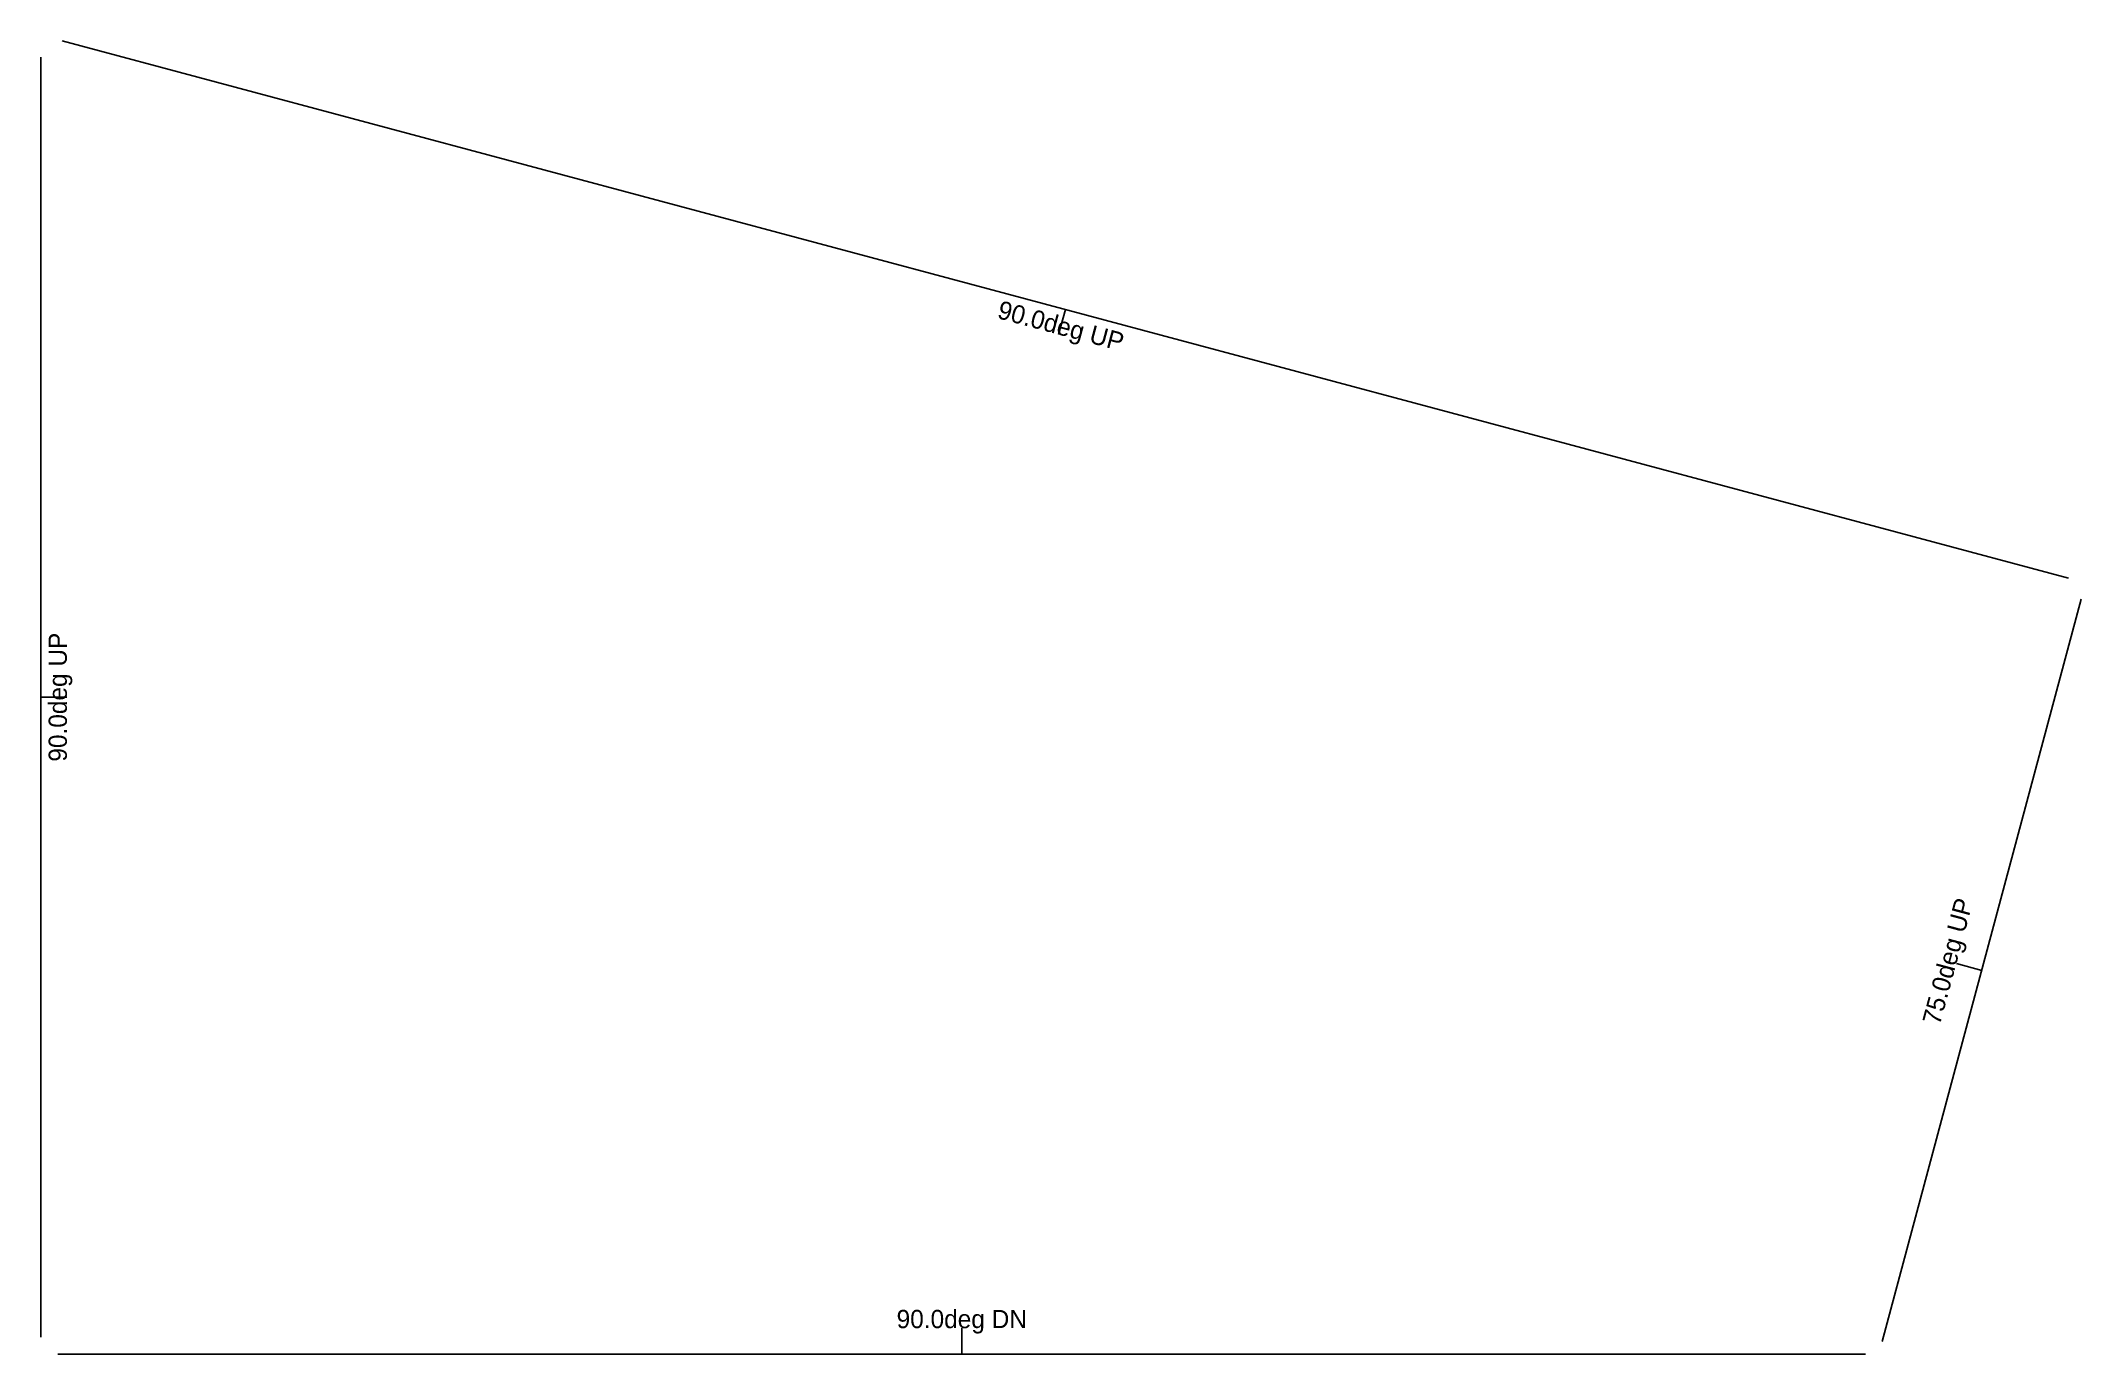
# Model space of a CAD drawing. Header units: metres. Extents: x 29 to 420, y 52 to 304.
import ezdxf
from ezdxf.enums import TextEntityAlignment as Align

# ---------------------------------------------------------------- set-up
doc = ezdxf.new("R2010")
doc.units = ezdxf.units.M
for name, color, linetype in [('BEND_ANNOTATIONS', 4, 'Continuous'), ('DOWN_CENTERLINES', 1, 'Continuous'), ('UP_CENTERLINES', 5, 'Continuous')]:
    doc.layers.add(name, color=color, linetype=linetype)

msp = doc.modelspace()

# ---------------------------------------------------------------- linework, layer by layer
at = {"layer": 'BEND_ANNOTATIONS'}
for p, q in [((225.82, 252.75), (224.53, 247.92)), ((29.47, 178.39), (34.47, 178.39)), ((401.43, 126.01), (396.6, 127.31)), ((205.97, 52.4), (205.97, 57.4))]:
    msp.add_line(p, q, dxfattribs=at)
at = {"layer": 'DOWN_CENTERLINES'}
msp.add_line((32.74, 52.4), (379.19, 52.4), dxfattribs=at)
at = {"layer": 'UP_CENTERLINES'}
for p, q in [((29.47, 301.1), (29.47, 55.67)), ((418.05, 201.24), (33.59, 304.26)), ((382.35, 54.83), (420.5, 197.2))]:
    msp.add_line(p, q, dxfattribs=at)

# ---------------------------------------------------------------- texts
at = {"layer": 'BEND_ANNOTATIONS'}
for s, rotation, p in [('90.0deg UP', 344.9994, (224.53, 247.92)), ('90.0deg UP', 90, (34.47, 178.39)), ('75.0deg UP', 74.9992, (396.6, 127.31))]:
    msp.add_text(s, height=3.5, rotation=rotation, dxfattribs=at).set_placement(p, align=Align.CENTER)
msp.add_text('90.0deg DN', height=3.5, dxfattribs=at).set_placement((205.97, 57.4), align=Align.CENTER)

doc.saveas('drawing.dxf')
